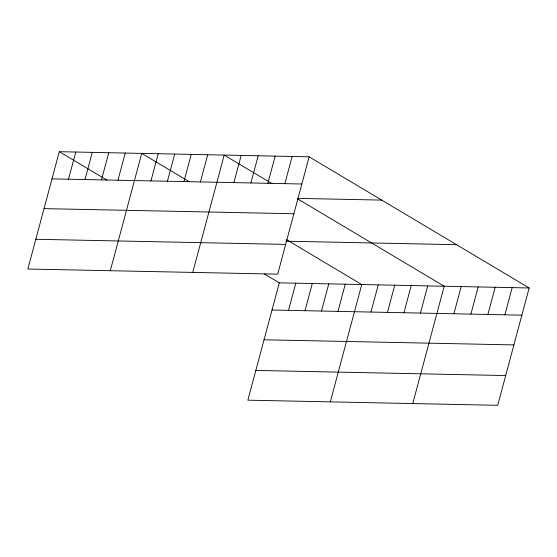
<?xml version="1.0" encoding="UTF-8"?>
<svg xmlns="http://www.w3.org/2000/svg" width="557" height="557" viewBox="0 0 557 557"><rect width="100%" height="100%" fill="white"/><g stroke="black" fill="none" stroke-linecap="round" stroke-linejoin="round"><path stroke-width="0.84" d="M59.286 151.692L27.85 269.024L277.699 274.155L309.135 156.823L59.286 151.692L106.979 180.127M68.497 179.215L75.78 152.033M84.984 179.549L92.267 152.374M101.478 179.89L108.761 152.709M117.966 180.224L125.248 153.05M110.3 270.716L141.736 153.384L189.429 181.819M150.947 180.907L158.23 153.725M167.434 181.241L174.717 154.066M183.928 181.582L191.211 154.4M200.416 181.923L207.698 154.742M192.75 272.408L224.186 155.083L271.879 183.511M233.898 182.605L241.181 155.431M250.887 182.954L258.17 155.779M267.875 183.302L275.158 156.127M284.864 183.657L292.147 156.475M264.352 273.94L279.301 282.845L247.865 400.177L497.714 405.308L529.15 287.976L309.135 156.823M288.505 310.367L295.788 283.186M304.999 310.702L312.282 283.527M321.486 311.043L328.769 283.861M337.981 311.377L345.263 284.202M330.315 401.869L361.751 284.543L286.214 239.51M370.955 312.059L378.238 284.878M387.449 312.393L394.732 285.219M403.936 312.735L411.219 285.553M420.431 313.076L427.713 285.894M412.765 403.56L444.201 286.235L297.529 198.8M453.906 313.758L461.189 286.583M470.895 314.106L478.178 286.932M487.89 314.461L495.173 287.28M504.879 314.809L512.162 287.628M52.003 178.874L301.852 184.005M297.64 198.376L381.74 200.102M44.031 208.624L293.887 213.749M285.678 241.188L456.545 244.697M35.822 239.273L285.671 244.405M279.301 282.845L529.15 287.976M272.018 310.026L521.867 315.158M264.046 339.777L513.895 344.908M255.83 370.426L505.686 375.557"/></g></svg>
